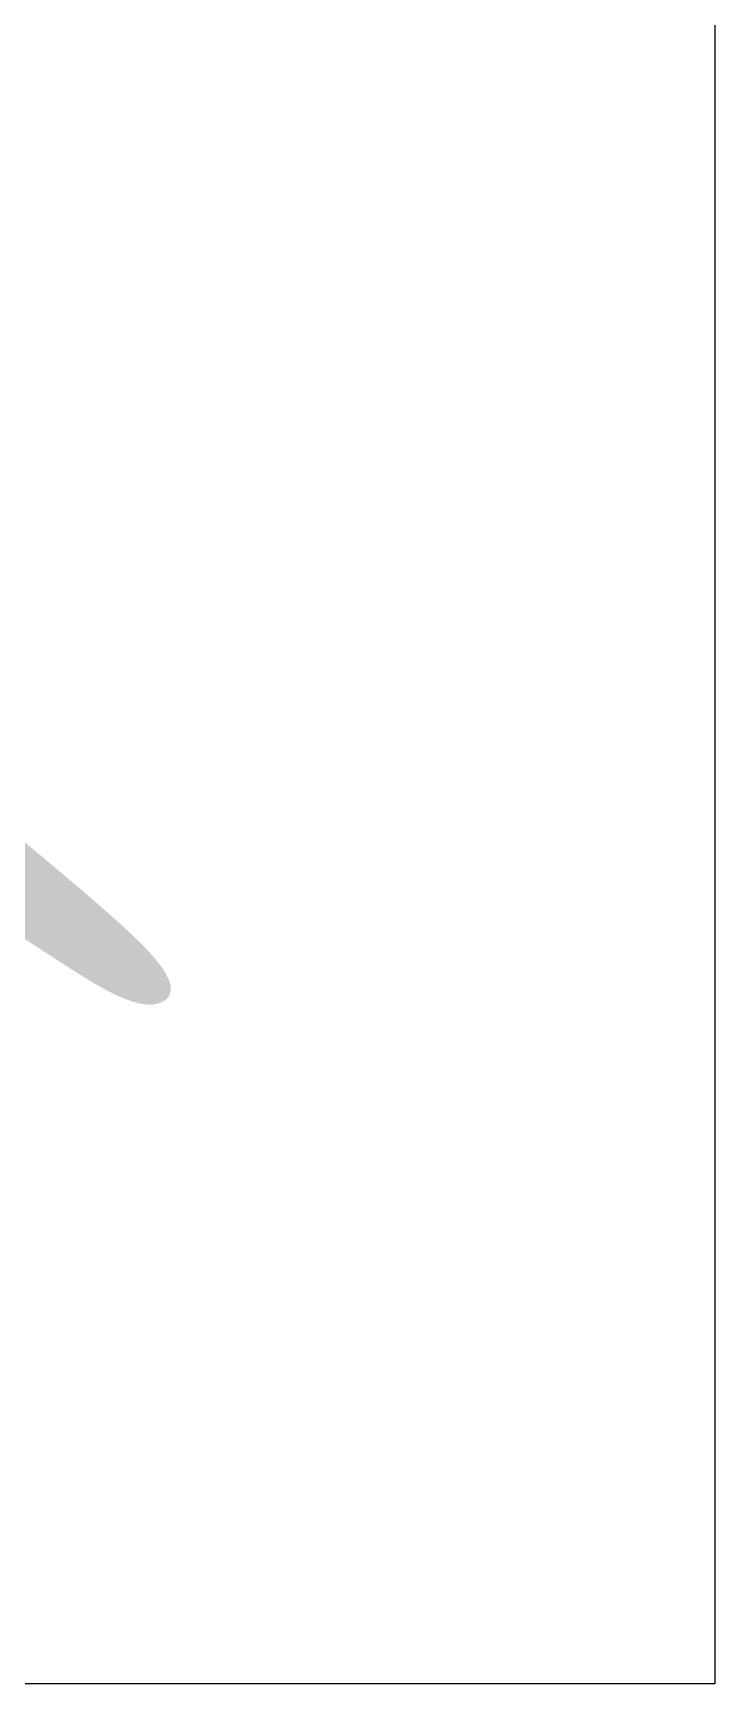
# Model space of a CAD drawing. Header units: millimetres. Extents: x -361 to 301, y -13 to 287.
# Drawn here: x -164.63 to -157.24, y 7.24 to 25.11 of the extents above; entities that cross this region are included whole.
import ezdxf

# ---------------------------------------------------------------- set-up
doc = ezdxf.new("R2010")
doc.units = ezdxf.units.MM
doc.layers.add('Images', color=7, linetype='Continuous')
doc.layers.add('magpiefill', color=3, linetype='Continuous')
picture_1 = doc.add_image_def('image8.jpg', size_in_pixel=(2874, 1453))

msp = doc.modelspace()

# ---------------------------------------------------------------- hatches: boundary and pattern name
at = {"layer": 'magpiefill'}
h = msp.add_hatch(color=253, dxfattribs=at)
h.dxf.hatch_style = 1
h.paths.add_polyline_path([(-166.013680262715, 17.44129773515166), (-166.4130556219071, 17.78132495926411), (-166.81669391644, 18.12971194945357), (-167.2178500070203, 18.4820900395688), (-167.4403775618372, 18.68194732589472), (-167.4272404628886, 18.46002405318437), (-167.47888263677, 18.33677845194833), (-167.5857415496607, 18.29786715116628), (-167.7382546677394, 18.32894677981789), (-167.9268594571852, 18.41567396688244), (-168.1419933841772, 18.54370534133996), (-168.3740939148945, 18.69869753216985), (-168.6135985155157, 18.86630716835194), (-168.8523855186779, 19.03488706764023), (-169.0880967228476, 19.20357480288865), (-169.3198147929502, 19.3742041357256), (-169.54662239391, 19.5486088277798), (-169.7676021906519, 19.72862264067942), (-169.9818368481004, 19.91607933605324), (-170.1884090311802, 20.1128126755297), (-170.3864014048167, 20.32065642073704), (-170.5751934197, 20.54067577318128), (-170.7553516695863, 20.77086169387614), (-170.9277395339974, 21.00843658371303), (-171.0932203924556, 21.25062284358297), (-171.252657624483, 21.49464287437708), (-171.4069146096014, 21.73771907698629), (-171.5568547273334, 21.97707385230233), (-171.7033413572004, 22.20992960121627), (-171.8435333495395, 22.43128315203479), (-171.9597714379475, 22.62722904273027), (-172.0306918268362, 22.78163623869042), (-172.0349307206174, 22.87837370530324), (-171.9511243237025, 22.90131040795659), (-171.7579088405032, 22.83431531203851), (-171.4339204754311, 22.66125738293675), (-170.9577954328985, 22.36600558603974), (-171.0577212157011, 22.48517593659392), (-171.3973073206718, 22.89125752011366), (-171.7376344348561, 23.29467669963265), (-172.0778703472774, 23.6897998045192), (-172.4171828469582, 24.0709931641418), (-172.7547397229216, 24.43262310786939), (-173.0897087641906, 24.76905596507065), (-173.1474820395373, 24.65356730264373), (-172.8896920665061, 24.33149008976824), (-172.7607956560668, 24.00941287689272), (-173.0828374490237, 23.73351650806845), (-172.9006790692076, 23.46796848452196), (-172.7068972501315, 23.18312862401955), (-172.5042933785658, 22.88276995093936), (-172.2956688412817, 22.57066548965999), (-172.0838250250493, 22.25058826455945), (-171.8715633166397, 21.92631130001644), (-171.6616851028234, 21.60160762040925), (-171.4569917703712, 21.28025025011641), (-171.259534511101, 20.96528898983082), (-171.068363737019, 20.65688074550445), (-170.8817796651791, 20.35445919940496), (-170.8646425883987, 20.32675201010787), (-170.233802626228, 19.70831436915013), (-169.6750288075908, 19.15857633209111), (-169.1797218897078, 18.67188429927423), (-168.7392826298004, 18.24258467104363), (-168.3451117850902, 17.86502384774295), (-167.9886101127977, 17.53354822971617), (-167.6611783701443, 17.24250421730705), (-167.3542173143515, 16.98623821085953), (-167.0604844646206, 16.75940515135089), (-166.7781643880755, 16.55789414229293), (-166.5067984138201, 16.37790282783074), (-166.2459278709591, 16.21562885210955), (-165.9950940885964, 16.06726985927454), (-165.753838395836, 15.92902349347091), (-165.5217021217824, 15.79708739884398), (-165.2982265955397, 15.66765921953875), (-165.0831644942372, 15.53792988670704), (-164.8771138871019, 15.40906347952669), (-164.680884191387, 15.28321736418189), (-164.4952848243445, 15.16254890685719), (-164.321125203227, 15.04921547373656), (-164.1592147452873, 14.94537443100457), (-164.0103628677778, 14.85318314484559), (-163.8753789879506, 14.77479898144377), (-163.7547667447004, 14.71182198750965), (-163.6478066634869, 14.66362293185956), (-163.5534734914125, 14.62901526383549), (-163.470741975579, 14.60681243277972), (-163.3985868630882, 14.59582788803461), (-163.3359829010422, 14.59487507894246), (-163.2819048365427, 14.6027674548456), (-163.2353274166922, 14.61831846508618), (-163.1956840550104, 14.6406202181237), (-163.1642428306903, 14.669879458886), (-163.1427304893438, 14.70658159141814), (-163.1328737765822, 14.75121201976506), (-163.1363994380173, 14.80425614797185), (-163.1550342192598, 14.86619938008354), (-163.1905048659217, 14.93752712014503), (-163.2445381236145, 15.0187247722015), (-163.3189416819135, 15.11061033505692), (-163.4158470062501, 15.21533218655142), (-163.5374665060206, 15.3353712992843), (-163.6860125906196, 15.47320864585511), (-163.8636976694434, 15.63132519886284), (-164.0727341518873, 15.81220193090669), (-164.3153344473473, 16.01831981458638), (-164.5937109652183, 16.25215982250076), (-164.9085831901153, 16.51506132079076), (-165.2546989075258, 16.80379724976362), (-165.6253129781567, 17.11399894326764)])

# ---------------------------------------------------------------- pictures from other files: only their frames are drawn
at = {"layer": 'Images'}
image = msp.add_image(picture_1, insert=(-359.4041873998683, 7.239417721416345), size_in_units=(202.16233583493602, 102.20663673213711), dxfattribs=dict(at, brightness=97))
image.dxf.flags = 7

doc.saveas('drawing.dxf')
